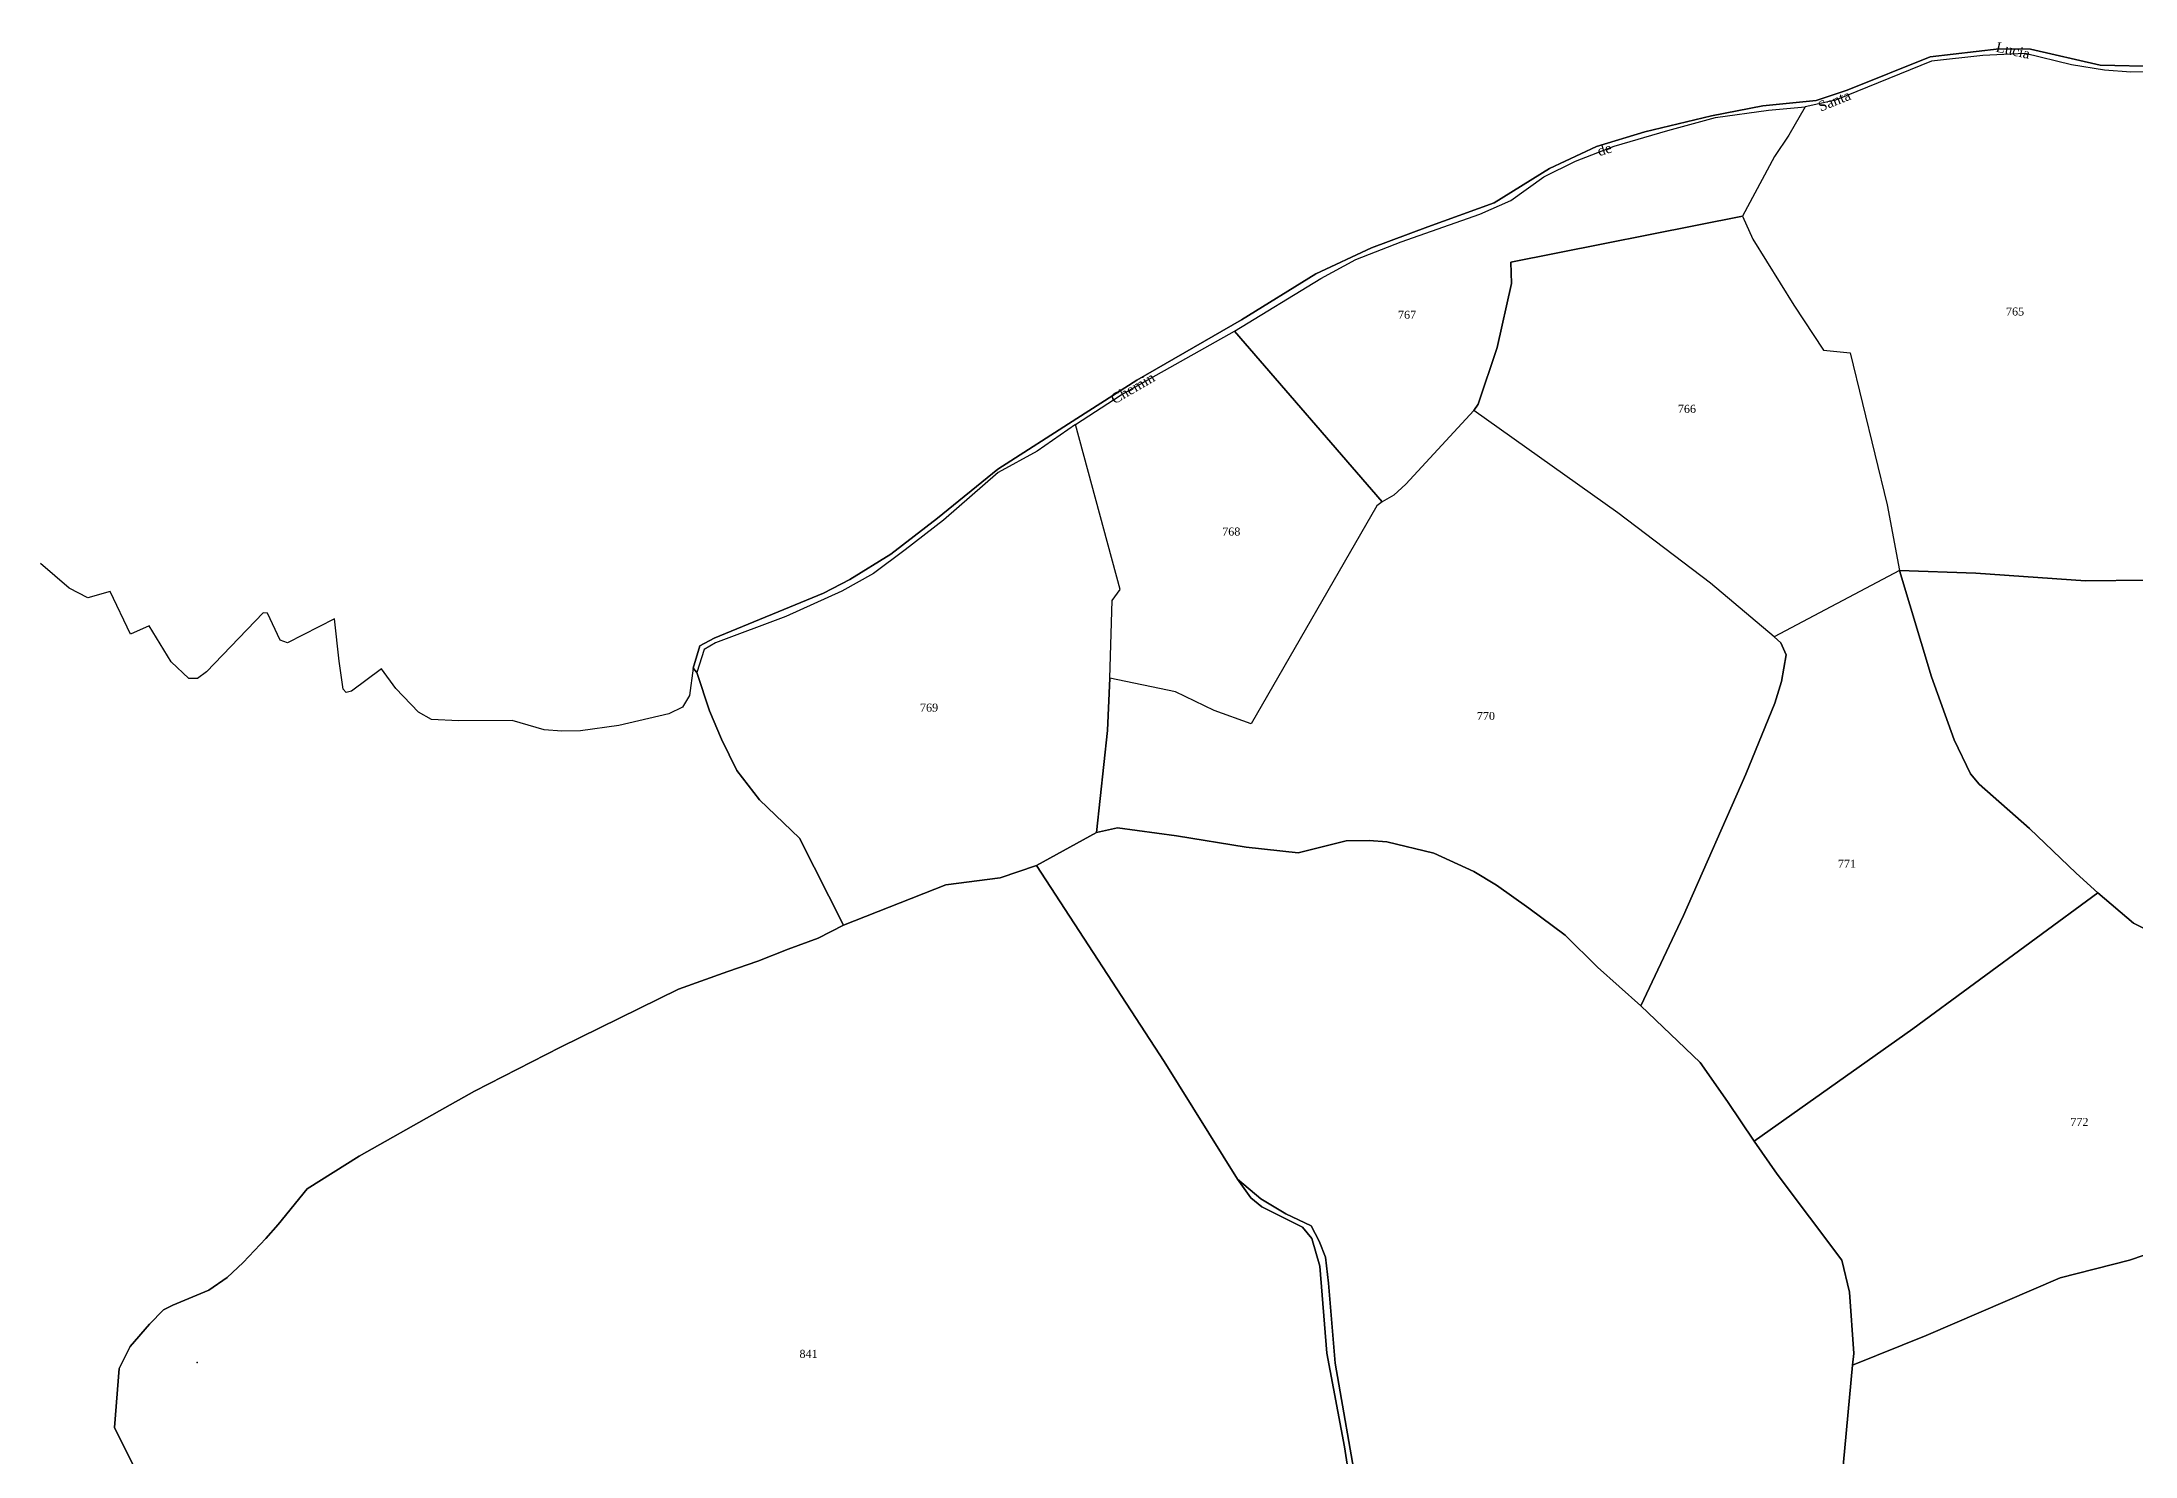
# Model space of a CAD drawing. Extents: x 1206804 to 1210977, y 6152742 to 6157901.
# Drawn here: x 1210014 to 1210537, y 6155168 to 6155522 of the extents above; entities that cross this region are included whole.
import ezdxf

# ---------------------------------------------------------------- set-up
doc = ezdxf.new("R2010")
doc.units = 0
doc.linetypes.add('CONTINU', pattern=[0])
doc.layers.get('0').update_dxf_attribs({"linetype": 'CONTINU'})
for name, color, linetype in [('1LIEUDIT', 7, 'CONTINU'), ('1PARCELLE', 7, 'CONTINU'), ('1SECTION', 7, 'CONTINU'), ('1SUBDSECT', 7, 'CONTINU'), ('1TRONFLUV', 7, 'CONTINU'), ('1ZONCOMM', 7, 'CONTINU'), ('3CADB', 7, 'CONTINU'), ('3PARCELLETEX', 7, 'CONTINU'), ('3ZONCOMMTEX', 7, 'CONTINU')]:
    doc.layers.add(name, color=color, linetype=linetype)
doc.styles.get("Standard").update_dxf_attribs({"font": 'Times New Roman'})

# ---------------------------------------------------------------- blocks, each defined once
blk = doc.blocks.new('CADORDB')
blk.add_point((0, 0))

msp = doc.modelspace()

# ---------------------------------------------------------------- linework, layer by layer
at = {"layer": '1LIEUDIT'}
for points in [[(1210542.94, 6155515.46), (1210528.39, 6155515.84), (1210511.01, 6155519.78), (1210503.11, 6155519.92), (1210485.9, 6155517.94), (1210465.18, 6155509.58), (1210457.4, 6155507.01), (1210444.08, 6155505.68), (1210431.22, 6155503.18), (1210414.61, 6155499.17), (1210402.48, 6155495.48), (1210390.76, 6155489.99), (1210376.88, 6155481.41), (1210360.33, 6155475.44), (1210346.25, 6155470.15), (1210332.33, 6155463.66), (1210313.78, 6155452.18), (1210287.57, 6155437.1), (1210272.54, 6155427.5), (1210252.8, 6155414.8), (1210237.78, 6155402.57), (1210226.04, 6155393.57), (1210215.79, 6155387.26), (1210209.22, 6155383.83), (1210181.92, 6155372.56), (1210178.34, 6155370.67), (1210176.7, 6155365.05), (1210177.55, 6155363.98), (1210180.74, 6155354.43), (1210183.79, 6155347.33), (1210187.61, 6155339.5), (1210193.21, 6155332.16), (1210203.22, 6155322.57), (1210214.27, 6155300.77), (1210239.82, 6155310.88), (1210253.38, 6155312.67), (1210262.52, 6155315.72), (1210277.5, 6155323.97), (1210282.74, 6155325.18), (1210297.5, 6155323.18), (1210314.88, 6155320.31), (1210327.9, 6155318.86), (1210339.9, 6155321.92), (1210345.65, 6155321.98), (1210350.07, 6155321.67), (1210361.79, 6155318.85), (1210371.84, 6155314.23), (1210377.49, 6155310.79), (1210385.56, 6155305.09), (1210394.66, 6155298.34), (1210402.74, 6155290.29), (1210413.53, 6155280.65), (1210428.44, 6155266.49), (1210435.25, 6155256.75), (1210441.93, 6155246.8), (1210447.62, 6155238.57), (1210463.85, 6155217.05), (1210465.76, 6155209.07), (1210466.82, 6155193.7), (1210466.49, 6155190.77), (1210463.82, 6155162.04)], [(1210463.82, 6155162.04), (1210466.49, 6155190.77), (1210466.82, 6155193.7), (1210465.76, 6155209.07), (1210463.85, 6155217.05), (1210447.62, 6155238.57), (1210441.93, 6155246.8), (1210435.25, 6155256.75), (1210428.44, 6155266.49), (1210413.53, 6155280.65), (1210402.74, 6155290.29), (1210394.66, 6155298.34), (1210385.56, 6155305.09), (1210377.49, 6155310.79), (1210371.84, 6155314.23), (1210361.79, 6155318.85), (1210350.07, 6155321.67), (1210345.65, 6155321.98), (1210339.9, 6155321.92), (1210327.9, 6155318.86), (1210314.88, 6155320.31), (1210297.5, 6155323.18), (1210282.74, 6155325.18), (1210277.5, 6155323.97), (1210262.52, 6155315.72), (1210253.38, 6155312.67), (1210239.82, 6155310.88), (1210214.27, 6155300.77), (1210207.89, 6155297.56), (1210200.38, 6155294.78), (1210192.85, 6155291.84), (1210185.3, 6155289.26), (1210172.97, 6155284.77), (1210143.52, 6155270.3), (1210122.04, 6155259.28), (1210113.26, 6155254.39), (1210093.14, 6155243.07), (1210080.18, 6155234.91), (1210072.9, 6155225.95), (1210069.84, 6155222.48), (1210064.16, 6155216.45), (1210060.2, 6155212.69), (1210055.59, 6155209.58), (1210046.56, 6155205.81), (1210044.28, 6155204.62), (1210040.72, 6155201.08), (1210035.95, 6155195.44), (1210033.19, 6155189.93), (1210032.01, 6155175.25), (1210044.89, 6155149.22)]]:
    msp.add_lwpolyline(points, dxfattribs=at)
at = {"layer": '1PARCELLE'}
for points in [[(1210570.01, 6155514.19), (1210536.06, 6155514.11), (1210529.5, 6155514.55), (1210521.19, 6155515.9), (1210509.68, 6155518.7), (1210499.04, 6155518.27), (1210486.22, 6155516.85), (1210462.27, 6155507.09), (1210454.61, 6155505.4), (1210454.61, 6155505.4), (1210450.59, 6155498.33), (1210446.99, 6155492.98), (1210438.95, 6155478.07), (1210441.56, 6155472.32), (1210451.8, 6155455.81), (1210459.27, 6155444.53), (1210465.89, 6155443.9), (1210475.18, 6155405.87), (1210478.27, 6155389.45), (1210497.29, 6155388.81), (1210524.76, 6155386.89), (1210539.98, 6155387.04)], [(1210539.98, 6155387.04), (1210524.76, 6155386.89), (1210497.29, 6155388.81), (1210478.27, 6155389.45), (1210486.26, 6155362.91), (1210491.91, 6155347.17), (1210496, 6155338.66), (1210498.17, 6155336.09), (1210510.75, 6155324.97), (1210522.4, 6155313.84), (1210527.83, 6155308.87), (1210536.74, 6155301.34), (1210552.97, 6155293.26)], [(1210342.75, 6155159.27), (1210337.17, 6155191.29), (1210335.47, 6155211.29), (1210334.76, 6155217.8), (1210333.15, 6155221.79), (1210331.18, 6155225.64), (1210324.8, 6155228.67), (1210318.58, 6155232.39), (1210312.71, 6155237.31), (1210312.71, 6155237.31), (1210294.41, 6155266.73), (1210262.52, 6155315.72), (1210277.5, 6155323.97), (1210282.74, 6155325.18), (1210297.5, 6155323.18), (1210314.88, 6155320.31), (1210327.9, 6155318.86), (1210339.9, 6155321.92), (1210345.65, 6155321.98), (1210350.07, 6155321.67), (1210361.79, 6155318.85), (1210371.84, 6155314.23), (1210377.49, 6155310.79), (1210385.56, 6155305.09), (1210394.66, 6155298.34), (1210402.74, 6155290.29), (1210413.53, 6155280.65), (1210428.44, 6155266.49), (1210435.25, 6155256.75), (1210441.93, 6155246.8), (1210447.62, 6155238.57), (1210463.85, 6155217.05), (1210465.76, 6155209.07), (1210466.82, 6155193.7), (1210466.49, 6155190.77), (1210463.82, 6155162.04)], [(1210044.89, 6155149.22), (1210032.01, 6155175.25), (1210033.19, 6155189.93), (1210035.95, 6155195.44), (1210040.72, 6155201.08), (1210044.28, 6155204.62), (1210046.56, 6155205.81), (1210055.59, 6155209.58), (1210060.2, 6155212.69), (1210064.16, 6155216.45), (1210069.84, 6155222.48), (1210072.9, 6155225.95), (1210080.18, 6155234.91), (1210093.14, 6155243.07), (1210113.26, 6155254.39), (1210122.04, 6155259.28), (1210143.52, 6155270.3), (1210172.97, 6155284.77), (1210185.3, 6155289.26), (1210192.85, 6155291.84), (1210200.38, 6155294.78), (1210207.89, 6155297.56), (1210214.27, 6155300.77), (1210239.82, 6155310.88), (1210253.38, 6155312.67), (1210262.52, 6155315.72), (1210294.41, 6155266.73), (1210312.71, 6155237.31), (1210316.09, 6155232.67), (1210318.86, 6155230.41), (1210329.02, 6155225.28), (1210331.34, 6155222.48), (1210333.3, 6155215.56), (1210335.04, 6155193.8), (1210339.53, 6155170.4), (1210341.48, 6155157.42)], [(1210607.17, 6155165.83), (1210613.05, 6155181.86), (1210623.53, 6155198.65), (1210623.13, 6155228.86), (1210620.83, 6155249.75), (1210619.73, 6155251.29), (1210587.4, 6155237.94), (1210549.63, 6155221.81), (1210535.71, 6155217.06), (1210518.39, 6155212.68), (1210484.94, 6155198.18), (1210466.49, 6155190.77), (1210463.82, 6155162.04)]]:
    msp.add_lwpolyline(points, dxfattribs=at)
for points in [[(1210348.93, 6155406.69), (1210312.02, 6155449.35), (1210333.54, 6155462.5), (1210342.34, 6155467.27), (1210353.67, 6155471.65), (1210373.36, 6155478.55), (1210381.09, 6155481.99), (1210389.33, 6155487.89), (1210397.27, 6155491.86), (1210406.88, 6155495.57), (1210420.28, 6155499.45), (1210432.24, 6155502.7), (1210445.46, 6155504.6), (1210454.61, 6155505.4), (1210450.59, 6155498.33), (1210446.99, 6155492.98), (1210438.95, 6155478.07), (1210381.08, 6155466.54), (1210381.22, 6155461.26), (1210377.69, 6155445.25), (1210372.93, 6155431.08), (1210371.85, 6155429.48), (1210354.83, 6155411.03), (1210351.82, 6155408.3), (1210348.93, 6155406.69)], [(1210371.85, 6155429.48), (1210372.93, 6155431.08), (1210377.69, 6155445.25), (1210381.22, 6155461.26), (1210381.08, 6155466.54), (1210438.95, 6155478.07), (1210441.56, 6155472.32), (1210451.8, 6155455.81), (1210459.27, 6155444.53), (1210465.89, 6155443.9), (1210475.18, 6155405.87), (1210478.27, 6155389.45), (1210446.94, 6155372.9), (1210430.99, 6155386.31), (1210407.84, 6155403.9), (1210371.85, 6155429.48)], [(1210280.86, 6155362.54), (1210281.4, 6155382), (1210283.42, 6155384.69), (1210272.26, 6155425.98), (1210283.66, 6155433.36), (1210312.02, 6155449.35), (1210348.93, 6155406.69), (1210347.57, 6155405.64), (1210316.15, 6155351.15), (1210306.9, 6155354.45), (1210297.22, 6155359.11), (1210280.86, 6155362.54)], [(1210177.55, 6155363.98), (1210180.74, 6155354.43), (1210183.79, 6155347.33), (1210187.61, 6155339.5), (1210193.21, 6155332.16), (1210203.22, 6155322.57), (1210214.27, 6155300.77), (1210239.82, 6155310.88), (1210253.38, 6155312.67), (1210262.52, 6155315.72), (1210277.5, 6155323.97), (1210280.21, 6155349.45), (1210280.86, 6155362.54), (1210281.4, 6155382), (1210283.42, 6155384.69), (1210272.26, 6155425.98), (1210262.68, 6155419.3), (1210252.94, 6155413.99), (1210239.23, 6155402.04), (1210229.69, 6155394.61), (1210221.72, 6155388.73), (1210213.79, 6155384.33), (1210199.83, 6155377.98), (1210182.27, 6155371.37), (1210179.44, 6155369.71), (1210177.55, 6155363.98)], [(1210280.86, 6155362.54), (1210280.21, 6155349.45), (1210277.5, 6155323.97), (1210282.74, 6155325.18), (1210297.5, 6155323.18), (1210314.88, 6155320.31), (1210327.9, 6155318.86), (1210339.9, 6155321.92), (1210345.65, 6155321.98), (1210350.07, 6155321.67), (1210361.79, 6155318.85), (1210371.84, 6155314.23), (1210377.49, 6155310.79), (1210385.56, 6155305.09), (1210394.66, 6155298.34), (1210402.74, 6155290.29), (1210413.53, 6155280.65), (1210424.26, 6155303.22), (1210439.78, 6155338.53), (1210447.1, 6155356.31), (1210448.74, 6155361.71), (1210449.93, 6155368.42), (1210448.59, 6155371.39), (1210446.94, 6155372.9), (1210430.99, 6155386.31), (1210407.84, 6155403.9), (1210371.85, 6155429.48), (1210354.83, 6155411.03), (1210351.82, 6155408.3), (1210348.93, 6155406.69), (1210347.57, 6155405.64), (1210316.15, 6155351.15), (1210306.9, 6155354.45), (1210297.22, 6155359.11), (1210280.86, 6155362.54)], [(1210413.53, 6155280.65), (1210428.44, 6155266.49), (1210435.25, 6155256.75), (1210441.93, 6155246.8), (1210481.56, 6155274.89), (1210527.83, 6155308.87), (1210522.4, 6155313.84), (1210510.75, 6155324.97), (1210498.17, 6155336.09), (1210496, 6155338.66), (1210491.91, 6155347.17), (1210486.26, 6155362.91), (1210478.27, 6155389.45), (1210446.94, 6155372.9), (1210448.59, 6155371.39), (1210449.93, 6155368.42), (1210448.74, 6155361.71), (1210447.1, 6155356.31), (1210439.78, 6155338.53), (1210424.26, 6155303.22), (1210413.53, 6155280.65)], [(1210441.93, 6155246.8), (1210447.62, 6155238.57), (1210463.85, 6155217.05), (1210465.76, 6155209.07), (1210466.82, 6155193.7), (1210466.49, 6155190.77), (1210484.94, 6155198.18), (1210518.39, 6155212.68), (1210535.71, 6155217.06), (1210549.63, 6155221.81), (1210587.4, 6155237.94), (1210619.73, 6155251.29), (1210602.25, 6155261.29), (1210587.06, 6155270.19), (1210566.02, 6155283.53), (1210552.97, 6155293.26), (1210536.74, 6155301.34), (1210527.83, 6155308.87), (1210481.56, 6155274.89), (1210441.93, 6155246.8)]]:
    msp.add_lwpolyline(points, close=True, dxfattribs=at)
at = {"layer": '1SECTION'}
msp.add_lwpolyline([(1210542.94, 6155515.46), (1210528.39, 6155515.84), (1210511.01, 6155519.78), (1210503.11, 6155519.92), (1210485.9, 6155517.94), (1210465.18, 6155509.58), (1210457.4, 6155507.01), (1210444.08, 6155505.68), (1210431.22, 6155503.18), (1210414.61, 6155499.17), (1210402.48, 6155495.48), (1210390.76, 6155489.99), (1210376.88, 6155481.41), (1210360.33, 6155475.44), (1210346.25, 6155470.15), (1210332.33, 6155463.66), (1210313.78, 6155452.18), (1210287.57, 6155437.1), (1210272.54, 6155427.5), (1210252.8, 6155414.8), (1210237.78, 6155402.57), (1210226.04, 6155393.57), (1210215.79, 6155387.26), (1210209.22, 6155383.83), (1210181.92, 6155372.56), (1210178.34, 6155370.67), (1210176.7, 6155365.05), (1210175.72, 6155358.22), (1210173.98, 6155355.31), (1210170.56, 6155353.63), (1210158.12, 6155350.73), (1210148.51, 6155349.4), (1210143.81, 6155349.32), (1210139.43, 6155349.63), (1210131.43, 6155351.97), (1210118.02, 6155351.92), (1210111.28, 6155352.21), (1210108.01, 6155354.03), (1210102.33, 6155359.94), (1210098.77, 6155364.92), (1210091.28, 6155359.28), (1210089.95, 6155358.99), (1210089.14, 6155359.79), (1210088.14, 6155366.81), (1210087, 6155377.39), (1210075.22, 6155371.36), (1210073.44, 6155372.07), (1210070.26, 6155378.84), (1210069.15, 6155378.89), (1210054.97, 6155364.17), (1210052.76, 6155362.46), (1210050.58, 6155362.5), (1210046.18, 6155366.67), (1210040.7, 6155375.65), (1210036.03, 6155373.58), (1210030.95, 6155384.24), (1210025.33, 6155382.61), (1210020.64, 6155385.09), (1210013.5, 6155391.26)], dxfattribs=at)
at = {"layer": '1SUBDSECT'}
msp.add_lwpolyline([(1210044.89, 6155149.22), (1210032.01, 6155175.25), (1210033.19, 6155189.93), (1210035.95, 6155195.44), (1210040.72, 6155201.08), (1210044.28, 6155204.62), (1210046.56, 6155205.81), (1210055.59, 6155209.58), (1210060.2, 6155212.69), (1210064.16, 6155216.45), (1210069.84, 6155222.48), (1210072.9, 6155225.95), (1210080.18, 6155234.91), (1210093.14, 6155243.07), (1210113.26, 6155254.39), (1210122.04, 6155259.28), (1210143.52, 6155270.3), (1210172.97, 6155284.77), (1210185.3, 6155289.26), (1210192.85, 6155291.84), (1210200.38, 6155294.78), (1210207.89, 6155297.56), (1210214.27, 6155300.77), (1210203.22, 6155322.57), (1210193.21, 6155332.16), (1210187.61, 6155339.5), (1210183.79, 6155347.33), (1210180.74, 6155354.43), (1210177.55, 6155363.98), (1210176.7, 6155365.05), (1210178.34, 6155370.67), (1210181.92, 6155372.56), (1210209.22, 6155383.83), (1210215.79, 6155387.26), (1210226.04, 6155393.57), (1210237.78, 6155402.57), (1210252.8, 6155414.8), (1210272.54, 6155427.5), (1210287.57, 6155437.1), (1210313.78, 6155452.18), (1210332.33, 6155463.66), (1210346.25, 6155470.15), (1210360.33, 6155475.44), (1210376.88, 6155481.41), (1210390.76, 6155489.99), (1210402.48, 6155495.48), (1210414.61, 6155499.17), (1210431.22, 6155503.18), (1210444.08, 6155505.68), (1210457.4, 6155507.01), (1210465.18, 6155509.58), (1210485.9, 6155517.94), (1210503.11, 6155519.92), (1210511.01, 6155519.78), (1210528.39, 6155515.84), (1210542.94, 6155515.46)], dxfattribs=at)
at = {"layer": '1TRONFLUV'}
msp.add_lwpolyline([(1210341.48, 6155157.42), (1210339.53, 6155170.4), (1210335.04, 6155193.8), (1210333.3, 6155215.56), (1210331.34, 6155222.48), (1210329.02, 6155225.28), (1210318.86, 6155230.41), (1210316.09, 6155232.67), (1210312.71, 6155237.31), (1210318.58, 6155232.39), (1210324.8, 6155228.67), (1210331.18, 6155225.64), (1210333.15, 6155221.79), (1210334.76, 6155217.8), (1210335.47, 6155211.29), (1210337.17, 6155191.29), (1210342.75, 6155159.27)], dxfattribs=at)
at = {"layer": '1ZONCOMM'}
msp.add_lwpolyline([(1210176.7, 6155365.05), (1210178.34, 6155370.67), (1210181.92, 6155372.56), (1210209.22, 6155383.83), (1210215.79, 6155387.26), (1210226.04, 6155393.57), (1210237.78, 6155402.57), (1210252.8, 6155414.8), (1210272.54, 6155427.5), (1210287.57, 6155437.1), (1210313.78, 6155452.18), (1210332.33, 6155463.66), (1210346.25, 6155470.15), (1210360.33, 6155475.44), (1210376.88, 6155481.41), (1210390.76, 6155489.99), (1210402.48, 6155495.48), (1210414.61, 6155499.17), (1210431.22, 6155503.18), (1210444.08, 6155505.68), (1210457.4, 6155507.01), (1210465.18, 6155509.58), (1210485.9, 6155517.94), (1210503.11, 6155519.92), (1210511.01, 6155519.78), (1210528.39, 6155515.84), (1210542.94, 6155515.46)], dxfattribs=at)

# ---------------------------------------------------------------- block references
at = {"layer": '3CADB'}
msp.add_blockref('CADORDB', (1210052.68, 6155191.45), dxfattribs=at)

# ---------------------------------------------------------------- texts
at = {"layer": '3PARCELLETEX'}
for s, p in [('767', (1210352.86, 6155452.41)), ('765', (1210504.85, 6155453.23)), ('766', (1210422.83, 6155428.9)), ('768', (1210308.92, 6155398.22)), ('769', (1210233.37, 6155354.21)), ('770', (1210372.58, 6155352.11)), ('771', (1210462.83, 6155315.16)), ('772', (1210520.94, 6155250.62)), ('841', (1210203.24, 6155192.63))]:
    msp.add_text(s, height=2, dxfattribs=at).set_placement(p)
at = {"layer": '3ZONCOMMTEX'}
for s, rotation, p in [('Lucia', 347.5, (1210502.15, 6155519.23)), ('Santa', 22, (1210458.53, 6155504.19)), ('de', 17, (1210403.15, 6155493.05)), ('Chemin', 30, (1210282.01, 6155431.01))]:
    msp.add_text(s, height=2.5, rotation=rotation, dxfattribs=at).set_placement(p)

doc.saveas('drawing.dxf')
